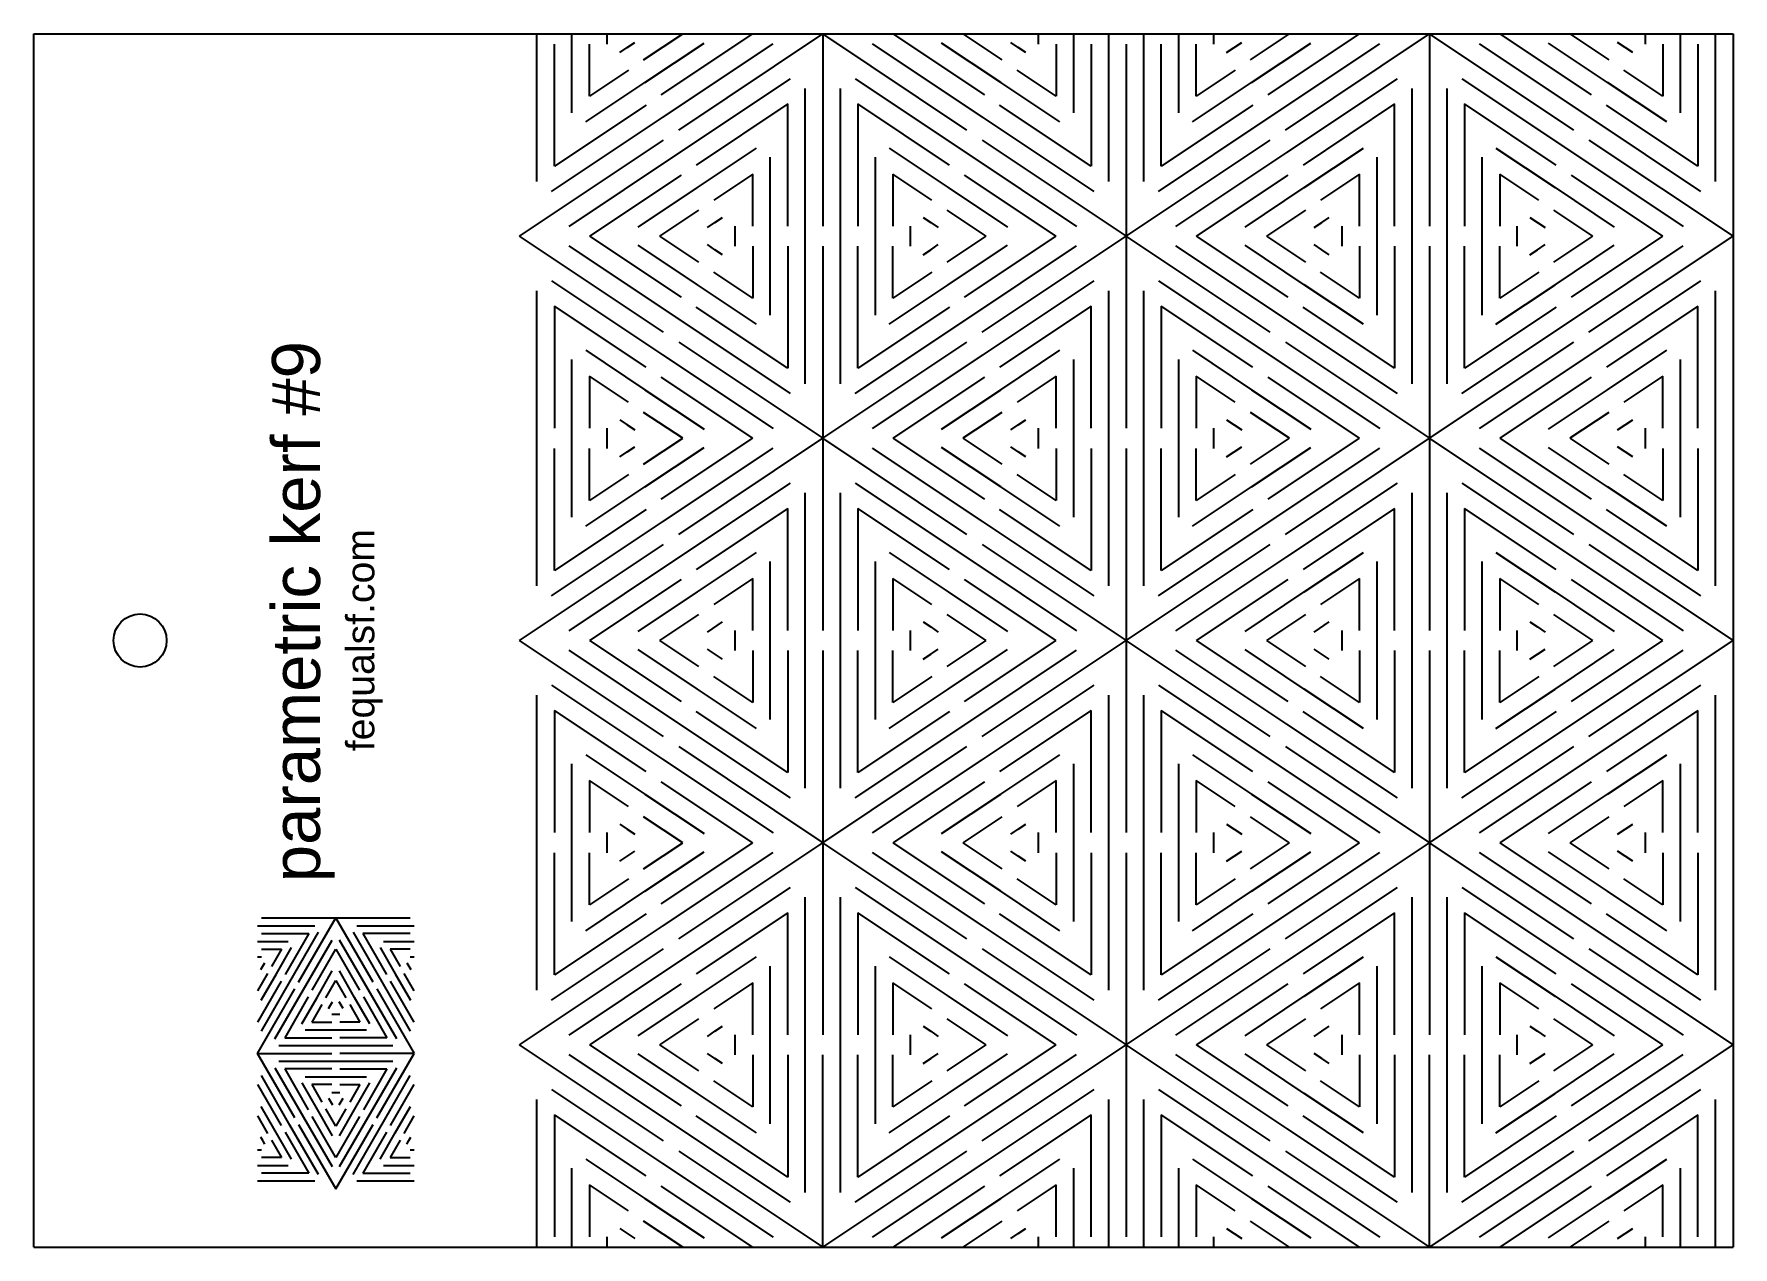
# Model space of a CAD drawing. Header units: millimetres. Extents: x 1 to 583, y -486 to -2.
# Drawn here: x 525.5 to 583.3, y -90.9 to -49.6 of the extents above; entities that cross this region are included whole.
import ezdxf

# ---------------------------------------------------------------- set-up
doc = ezdxf.new("R2010")
doc.units = ezdxf.units.MM
doc.header["$MEASUREMENT"] = 0
doc.layers.add('DEFAULT', color=7, linetype='Continuous')

msp = doc.modelspace()

# ---------------------------------------------------------------- linework, layer by layer
at = {"layer": 'DEFAULT'}
for p, q in [((525.497, -49.616), (583.342, -49.616)), ((562.683, -49.96), (562.683, -63.044)), ((552.354, -56.846), (552.354, -69.93)), ((573.012, -56.846), (573.012, -69.93)), ((562.683, -63.733), (562.683, -76.816)), ((548.422, -69.985), (548.938, -69.641)), ((569.08, -69.985), (569.597, -69.641)), ((552.354, -70.619), (552.354, -83.703)), ((573.012, -70.619), (573.012, -83.703)), ((545.44, -77.794), (545.956, -77.45)), ((562.683, -77.505), (562.683, -90.589)), ((533.243, -79.722), (538.305, -79.722)), ((535.641, -83.004), (535.907, -83.004)), ((534.735, -83.537), (536.813, -83.537)), ((533.829, -84.07), (537.719, -84.07)), ((533.829, -84.603), (537.719, -84.603)), ((534.735, -85.135), (536.813, -85.135)), ((535.641, -85.668), (535.907, -85.668)), ((545.44, -90.3), (545.956, -90.644)), ((525.497, -90.933), (583.342, -90.933))]:
    msp.add_line(p, q, dxfattribs=at)
for points in [[(525.497, -90.933), (525.497, -49.616)], [(542.621, -54.643), (542.621, -49.616)], [(543.813, -52.301), (543.813, -49.616)], [(545.006, -49.96), (545.006, -49.616)], [(546.254, -50.501), (547.583, -49.616)], [(546.851, -51.694), (549.968, -49.616)], [(547.447, -52.887), (552.354, -49.616)], [(552.354, -49.616), (552.354, -56.158)], [(557.26, -52.887), (552.354, -49.616)], [(554.739, -49.616), (557.857, -51.694)], [(557.125, -49.616), (558.453, -50.501)], [(559.701, -49.96), (559.701, -49.616)], [(560.894, -52.301), (560.894, -49.616)], [(562.087, -54.643), (562.087, -49.616)], [(563.279, -54.643), (563.279, -49.616)], [(564.472, -52.301), (564.472, -49.616)], [(565.665, -49.96), (565.665, -49.616)], [(566.913, -50.501), (568.242, -49.616)], [(567.51, -51.694), (570.627, -49.616)], [(568.106, -52.887), (573.012, -49.616)], [(573.012, -49.616), (573.012, -56.158)], [(577.919, -52.887), (573.012, -49.616)], [(575.398, -49.616), (578.515, -51.694)], [(577.783, -49.616), (579.112, -50.501)], [(580.36, -49.96), (580.36, -49.616)], [(581.553, -52.301), (581.553, -49.616)], [(582.746, -54.643), (582.746, -49.616)], [(583.342, -49.616), (583.342, -90.933)], [(543.217, -54.117), (543.217, -49.96)], [(544.41, -51.731), (544.41, -49.96)], [(545.44, -50.249), (545.698, -50.077)], [(545.698, -50.077), (545.956, -49.905)], [(546.294, -51.27), (548.309, -49.927)], [(546.891, -52.463), (550.661, -49.949)], [(557.816, -52.463), (554.046, -49.949)], [(558.413, -51.27), (556.399, -49.927)], [(559.009, -50.077), (558.751, -49.905)], [(559.268, -50.249), (559.009, -50.077)], [(560.298, -49.96), (560.298, -51.731)], [(561.49, -49.96), (561.49, -54.117)], [(563.876, -54.117), (563.876, -49.96)], [(565.069, -51.731), (565.069, -49.96)], [(566.099, -50.249), (566.357, -50.077)], [(566.357, -50.077), (566.615, -49.905)], [(566.953, -51.27), (568.967, -49.927)], [(567.549, -52.463), (571.32, -49.949)], [(578.475, -52.463), (574.705, -49.949)], [(579.072, -51.27), (577.058, -49.927)], [(579.668, -50.077), (579.41, -49.905)], [(579.926, -50.249), (579.668, -50.077)], [(580.956, -49.96), (580.956, -51.731)], [(582.149, -49.96), (582.149, -54.117)], [(545.738, -50.846), (544.41, -51.731)], [(560.298, -51.731), (558.969, -50.846)], [(566.397, -50.846), (565.069, -51.731)], [(580.956, -51.731), (579.628, -50.846)], [(544.28, -52.613), (546.294, -51.27)], [(547.487, -53.655), (551.257, -51.142)], [(551.757, -61.529), (551.757, -51.475)], [(552.95, -61.529), (552.95, -51.475)], [(553.45, -51.142), (557.22, -53.655)], [(560.427, -52.613), (558.413, -51.27)], [(564.939, -52.613), (566.953, -51.27)], [(568.146, -53.655), (571.916, -51.142)], [(572.416, -61.529), (572.416, -51.475)], [(573.609, -61.529), (573.609, -51.475)], [(574.109, -51.142), (577.879, -53.655)], [(581.086, -52.613), (579.072, -51.27)], [(546.334, -52.038), (543.217, -54.117)], [(551.161, -52.001), (548.044, -54.079)], [(551.161, -56.158), (551.161, -52.001)], [(553.546, -52.001), (553.546, -56.158)], [(556.664, -54.079), (553.546, -52.001)], [(561.49, -54.117), (558.373, -52.038)], [(566.993, -52.038), (563.876, -54.117)], [(571.82, -52.001), (568.702, -54.079)], [(571.82, -56.158), (571.82, -52.001)], [(574.205, -52.001), (574.205, -56.158)], [(577.323, -54.079), (574.205, -52.001)], [(582.149, -54.117), (579.032, -52.038)], [(543.12, -54.976), (546.891, -52.463)], [(561.587, -54.976), (557.816, -52.463)], [(563.779, -54.976), (567.549, -52.463)], [(582.246, -54.976), (578.475, -52.463)], [(542.024, -56.502), (546.931, -53.231)], [(543.717, -56.169), (547.487, -53.655)], [(548.084, -54.848), (550.098, -53.505)], [(554.61, -53.505), (556.624, -54.848)], [(557.22, -53.655), (560.99, -56.169)], [(557.777, -53.231), (562.683, -56.502)], [(562.683, -56.502), (567.589, -53.231)], [(564.376, -56.169), (568.146, -53.655)], [(568.742, -54.848), (570.757, -53.505)], [(575.268, -53.505), (577.283, -54.848)], [(577.879, -53.655), (581.649, -56.169)], [(578.435, -53.231), (583.342, -56.502)], [(550.564, -59.188), (550.564, -53.816)], [(554.143, -59.188), (554.143, -53.816)], [(571.223, -59.188), (571.223, -53.816)], [(574.802, -59.188), (574.802, -53.816)], [(547.527, -54.424), (544.41, -56.502)], [(546.069, -56.191), (548.084, -54.848)], [(549.968, -54.387), (548.64, -55.272)], [(549.968, -56.158), (549.968, -54.387)], [(554.739, -54.387), (554.739, -56.158)], [(556.067, -55.272), (554.739, -54.387)], [(556.624, -54.848), (558.638, -56.191)], [(560.298, -56.502), (557.18, -54.424)], [(568.186, -54.424), (565.069, -56.502)], [(566.728, -56.191), (568.742, -54.848)], [(570.627, -54.387), (569.299, -55.272)], [(570.627, -56.158), (570.627, -54.387)], [(575.398, -54.387), (575.398, -56.158)], [(576.726, -55.272), (575.398, -54.387)], [(577.283, -54.848), (579.297, -56.191)], [(580.956, -56.502), (577.839, -54.424)], [(548.123, -55.616), (546.795, -56.502)], [(548.422, -56.213), (548.68, -56.041)], [(548.68, -56.041), (548.938, -55.869)], [(555.769, -55.869), (556.027, -56.041)], [(556.027, -56.041), (556.286, -56.213)], [(557.912, -56.502), (556.584, -55.616)], [(568.782, -55.616), (567.454, -56.502)], [(569.08, -56.213), (569.339, -56.041)], [(569.339, -56.041), (569.597, -55.869)], [(576.428, -55.869), (576.686, -56.041)], [(576.686, -56.041), (576.945, -56.213)], [(578.571, -56.502), (577.243, -55.616)], [(546.931, -59.773), (542.024, -56.502)], [(544.41, -56.502), (547.527, -58.58)], [(546.795, -56.502), (548.123, -57.387)], [(549.372, -56.846), (549.372, -56.158)], [(555.335, -56.846), (555.335, -56.158)], [(556.584, -57.387), (557.912, -56.502)], [(557.18, -58.58), (560.298, -56.502)], [(557.777, -59.773), (562.683, -56.502)], [(567.589, -59.773), (562.683, -56.502)], [(565.069, -56.502), (568.186, -58.58)], [(567.454, -56.502), (568.782, -57.387)], [(570.031, -56.846), (570.031, -56.158)], [(575.994, -56.846), (575.994, -56.158)], [(577.243, -57.387), (578.571, -56.502)], [(577.839, -58.58), (580.956, -56.502)], [(578.435, -59.773), (583.342, -56.502)], [(551.257, -61.862), (543.717, -56.835)], [(548.084, -58.156), (546.069, -56.813)], [(548.68, -56.963), (548.422, -56.791)], [(548.938, -57.135), (548.68, -56.963)], [(549.968, -56.846), (549.968, -58.617)], [(551.161, -56.846), (551.161, -61.003)], [(553.546, -61.003), (553.546, -56.846)], [(554.739, -58.617), (554.739, -56.846)], [(555.769, -57.135), (556.027, -56.963)], [(556.027, -56.963), (556.286, -56.791)], [(556.624, -58.156), (558.638, -56.813)], [(557.22, -59.349), (560.99, -56.835)], [(571.916, -61.862), (564.376, -56.835)], [(568.742, -58.156), (566.728, -56.813)], [(569.339, -56.963), (569.08, -56.791)], [(569.597, -57.135), (569.339, -56.963)], [(570.627, -56.846), (570.627, -58.617)], [(571.82, -56.846), (571.82, -61.003)], [(574.205, -61.003), (574.205, -56.846)], [(575.398, -58.617), (575.398, -56.846)], [(576.428, -57.135), (576.686, -56.963)], [(576.686, -56.963), (576.945, -56.791)], [(577.283, -58.156), (579.297, -56.813)], [(577.879, -59.349), (581.649, -56.835)], [(549.968, -58.617), (548.64, -57.732)], [(556.067, -57.732), (554.739, -58.617)], [(570.627, -58.617), (569.299, -57.732)], [(576.726, -57.732), (575.398, -58.617)], [(542.621, -68.415), (542.621, -58.361)], [(543.12, -58.028), (546.891, -60.541)], [(550.098, -59.499), (548.084, -58.156)], [(554.61, -59.499), (556.624, -58.156)], [(557.816, -60.541), (561.587, -58.028)], [(562.087, -68.415), (562.087, -58.361)], [(563.279, -68.415), (563.279, -58.361)], [(563.779, -58.028), (567.549, -60.541)], [(570.757, -59.499), (568.742, -58.156)], [(575.268, -59.499), (577.283, -58.156)], [(578.475, -60.541), (582.246, -58.028)], [(582.746, -68.415), (582.746, -58.361)], [(543.217, -58.887), (543.217, -63.044)], [(546.334, -60.966), (543.217, -58.887)], [(551.161, -61.003), (548.044, -58.924)], [(556.664, -58.924), (553.546, -61.003)], [(561.49, -58.887), (558.373, -60.966)], [(561.49, -63.044), (561.49, -58.887)], [(563.876, -58.887), (563.876, -63.044)], [(566.993, -60.966), (563.876, -58.887)], [(571.82, -61.003), (568.702, -58.924)], [(577.323, -58.924), (574.205, -61.003)], [(582.149, -58.887), (579.032, -60.966)], [(582.149, -63.044), (582.149, -58.887)], [(553.45, -61.862), (557.22, -59.349)], [(574.109, -61.862), (577.879, -59.349)], [(547.447, -60.117), (552.354, -63.388)], [(552.354, -63.388), (557.26, -60.117)], [(568.106, -60.117), (573.012, -63.388)], [(573.012, -63.388), (577.919, -60.117)], [(543.813, -66.074), (543.813, -60.703)], [(544.28, -60.391), (546.294, -61.734)], [(546.891, -60.541), (550.661, -63.055)], [(554.046, -63.055), (557.816, -60.541)], [(558.413, -61.734), (560.427, -60.391)], [(560.894, -66.074), (560.894, -60.703)], [(564.472, -66.074), (564.472, -60.703)], [(564.939, -60.391), (566.953, -61.734)], [(567.549, -60.541), (571.32, -63.055)], [(574.705, -63.055), (578.475, -60.541)], [(579.072, -61.734), (581.086, -60.391)], [(581.553, -66.074), (581.553, -60.703)], [(544.41, -61.273), (544.41, -63.044)], [(545.738, -62.159), (544.41, -61.273)], [(549.968, -63.388), (546.851, -61.31)], [(557.857, -61.31), (554.739, -63.388)], [(560.298, -61.273), (558.969, -62.159)], [(560.298, -63.044), (560.298, -61.273)], [(565.069, -61.273), (565.069, -63.044)], [(566.397, -62.159), (565.069, -61.273)], [(570.627, -63.388), (567.51, -61.31)], [(578.515, -61.31), (575.398, -63.388)], [(580.956, -61.273), (579.628, -62.159)], [(580.956, -63.044), (580.956, -61.273)], [(546.294, -61.734), (548.309, -63.077)], [(556.399, -63.077), (558.413, -61.734)], [(566.953, -61.734), (568.967, -63.077)], [(577.058, -63.077), (579.072, -61.734)], [(545.006, -63.733), (545.006, -63.044)], [(545.44, -62.755), (545.698, -62.927)], [(545.698, -62.927), (545.956, -63.099)], [(547.583, -63.388), (546.254, -62.503)], [(558.453, -62.503), (557.125, -63.388)], [(558.751, -63.099), (559.009, -62.927)], [(559.009, -62.927), (559.268, -62.755)], [(559.701, -63.733), (559.701, -63.044)], [(565.665, -63.733), (565.665, -63.044)], [(566.099, -62.755), (566.357, -62.927)], [(566.357, -62.927), (566.615, -63.099)], [(568.242, -63.388), (566.913, -62.503)], [(579.112, -62.503), (577.783, -63.388)], [(579.41, -63.099), (579.668, -62.927)], [(579.668, -62.927), (579.926, -62.755)], [(580.36, -63.733), (580.36, -63.044)], [(546.254, -64.274), (547.583, -63.388)], [(546.851, -65.466), (549.968, -63.388)], [(547.447, -66.659), (552.354, -63.388)], [(557.26, -66.659), (552.354, -63.388)], [(554.739, -63.388), (557.857, -65.466)], [(557.125, -63.388), (558.453, -64.274)], [(566.913, -64.274), (568.242, -63.388)], [(567.51, -65.466), (570.627, -63.388)], [(568.106, -66.659), (573.012, -63.388)], [(577.919, -66.659), (573.012, -63.388)], [(575.398, -63.388), (578.515, -65.466)], [(577.783, -63.388), (579.112, -64.274)], [(543.217, -67.889), (543.217, -63.733)], [(544.41, -65.504), (544.41, -63.733)], [(545.44, -64.022), (545.698, -63.85)], [(545.698, -63.85), (545.956, -63.677)], [(546.294, -65.042), (548.309, -63.699)], [(546.891, -66.235), (550.661, -63.722)], [(557.816, -66.235), (554.046, -63.722)], [(558.413, -65.042), (556.399, -63.699)], [(559.009, -63.85), (558.751, -63.677)], [(559.268, -64.022), (559.009, -63.85)], [(560.298, -63.733), (560.298, -65.504)], [(561.49, -63.733), (561.49, -67.889)], [(563.876, -67.889), (563.876, -63.733)], [(565.069, -65.504), (565.069, -63.733)], [(566.099, -64.022), (566.357, -63.85)], [(566.357, -63.85), (566.615, -63.677)], [(566.953, -65.042), (568.967, -63.699)], [(567.549, -66.235), (571.32, -63.722)], [(578.475, -66.235), (574.705, -63.722)], [(579.072, -65.042), (577.058, -63.699)], [(579.668, -63.85), (579.41, -63.677)], [(579.926, -64.022), (579.668, -63.85)], [(580.956, -63.733), (580.956, -65.504)], [(582.149, -63.733), (582.149, -67.889)], [(545.738, -64.618), (544.41, -65.504)], [(560.298, -65.504), (558.969, -64.618)], [(566.397, -64.618), (565.069, -65.504)], [(580.956, -65.504), (579.628, -64.618)], [(544.28, -66.385), (546.294, -65.042)], [(547.487, -67.428), (551.257, -64.914)], [(551.757, -75.301), (551.757, -65.248)], [(552.95, -75.301), (552.95, -65.248)], [(553.45, -64.914), (557.22, -67.428)], [(560.427, -66.385), (558.413, -65.042)], [(564.939, -66.385), (566.953, -65.042)], [(568.146, -67.428), (571.916, -64.914)], [(572.416, -75.301), (572.416, -65.248)], [(573.609, -75.301), (573.609, -65.248)], [(574.109, -64.914), (577.879, -67.428)], [(581.086, -66.385), (579.072, -65.042)], [(546.334, -65.811), (543.217, -67.889)], [(551.161, -65.774), (548.044, -67.852)], [(551.161, -69.93), (551.161, -65.774)], [(553.546, -65.774), (553.546, -69.93)], [(556.664, -67.852), (553.546, -65.774)], [(561.49, -67.889), (558.373, -65.811)], [(566.993, -65.811), (563.876, -67.889)], [(571.82, -65.774), (568.702, -67.852)], [(571.82, -69.93), (571.82, -65.774)], [(574.205, -65.774), (574.205, -69.93)], [(577.323, -67.852), (574.205, -65.774)], [(582.149, -67.889), (579.032, -65.811)], [(543.12, -68.749), (546.891, -66.235)], [(561.587, -68.749), (557.816, -66.235)], [(563.779, -68.749), (567.549, -66.235)], [(582.246, -68.749), (578.475, -66.235)], [(542.024, -70.275), (546.931, -67.004)], [(557.777, -67.004), (562.683, -70.275)], [(562.683, -70.275), (567.589, -67.004)], [(578.435, -67.004), (583.342, -70.275)], [(543.717, -69.941), (547.487, -67.428)], [(548.084, -68.621), (550.098, -67.278)], [(550.564, -72.96), (550.564, -67.589)], [(554.143, -72.96), (554.143, -67.589)], [(554.61, -67.278), (556.624, -68.621)], [(557.22, -67.428), (560.99, -69.941)], [(564.376, -69.941), (568.146, -67.428)], [(568.742, -68.621), (570.757, -67.278)], [(571.223, -72.96), (571.223, -67.589)], [(574.802, -72.96), (574.802, -67.589)], [(575.268, -67.278), (577.283, -68.621)], [(577.879, -67.428), (581.649, -69.941)], [(547.527, -68.196), (544.41, -70.275)], [(549.968, -68.159), (548.64, -69.045)], [(549.968, -69.93), (549.968, -68.159)], [(554.739, -68.159), (554.739, -69.93)], [(556.067, -69.045), (554.739, -68.159)], [(560.298, -70.275), (557.18, -68.196)], [(568.186, -68.196), (565.069, -70.275)], [(570.627, -68.159), (569.299, -69.045)], [(570.627, -69.93), (570.627, -68.159)], [(575.398, -68.159), (575.398, -69.93)], [(576.726, -69.045), (575.398, -68.159)], [(580.956, -70.275), (577.839, -68.196)], [(546.069, -69.963), (548.084, -68.621)], [(556.624, -68.621), (558.638, -69.963)], [(566.728, -69.963), (568.742, -68.621)], [(577.283, -68.621), (579.297, -69.963)], [(548.123, -69.389), (546.795, -70.275)], [(557.912, -70.275), (556.584, -69.389)], [(568.782, -69.389), (567.454, -70.275)], [(578.571, -70.275), (577.243, -69.389)], [(549.372, -70.619), (549.372, -69.93)], [(555.335, -70.619), (555.335, -69.93)], [(555.769, -69.641), (556.027, -69.813)], [(556.027, -69.813), (556.286, -69.985)], [(570.031, -70.619), (570.031, -69.93)], [(575.994, -70.619), (575.994, -69.93)], [(576.428, -69.641), (576.686, -69.813)], [(576.686, -69.813), (576.945, -69.985)], [(546.931, -73.546), (542.024, -70.275)], [(544.41, -70.275), (547.527, -72.353)], [(546.795, -70.275), (548.123, -71.16)], [(548.938, -70.908), (548.422, -70.564)], [(556.027, -70.736), (556.286, -70.564)], [(556.584, -71.16), (557.912, -70.275)], [(557.18, -72.353), (560.298, -70.275)], [(557.777, -73.546), (562.683, -70.275)], [(567.589, -73.546), (562.683, -70.275)], [(565.069, -70.275), (568.186, -72.353)], [(567.454, -70.275), (568.782, -71.16)], [(569.597, -70.908), (569.08, -70.564)], [(576.686, -70.736), (576.945, -70.564)], [(577.243, -71.16), (578.571, -70.275)], [(577.839, -72.353), (580.956, -70.275)], [(578.435, -73.546), (583.342, -70.275)], [(547.487, -73.121), (543.717, -70.608)], [(548.084, -71.929), (546.069, -70.586)], [(549.968, -70.619), (549.968, -72.39)], [(551.161, -70.619), (551.161, -74.775)], [(553.546, -74.775), (553.546, -70.619)], [(554.739, -72.39), (554.739, -70.619)], [(555.769, -70.908), (556.027, -70.736)], [(556.624, -71.929), (558.638, -70.586)], [(557.22, -73.121), (560.99, -70.608)], [(568.146, -73.121), (564.376, -70.608)], [(568.742, -71.929), (566.728, -70.586)], [(570.627, -70.619), (570.627, -72.39)], [(571.82, -70.619), (571.82, -74.775)], [(574.205, -74.775), (574.205, -70.619)], [(575.398, -72.39), (575.398, -70.619)], [(576.428, -70.908), (576.686, -70.736)], [(577.283, -71.929), (579.297, -70.586)], [(577.879, -73.121), (581.649, -70.608)], [(549.968, -72.39), (548.64, -71.504)], [(556.067, -71.504), (554.739, -72.39)], [(570.627, -72.39), (569.299, -71.504)], [(576.726, -71.504), (575.398, -72.39)], [(542.621, -82.188), (542.621, -72.134)], [(543.12, -71.8), (546.891, -74.314)], [(550.098, -73.271), (548.084, -71.929)], [(554.61, -73.271), (556.624, -71.929)], [(557.816, -74.314), (561.587, -71.8)], [(562.087, -82.188), (562.087, -72.134)], [(563.279, -82.188), (563.279, -72.134)], [(563.779, -71.8), (567.549, -74.314)], [(570.757, -73.271), (568.742, -71.929)], [(575.268, -73.271), (577.283, -71.929)], [(578.475, -74.314), (582.246, -71.8)], [(582.746, -82.188), (582.746, -72.134)], [(543.217, -72.66), (543.217, -76.816)], [(546.334, -74.738), (543.217, -72.66)], [(551.161, -74.775), (548.044, -72.697)], [(556.664, -72.697), (553.546, -74.775)], [(561.49, -72.66), (558.373, -74.738)], [(561.49, -76.816), (561.49, -72.66)], [(563.876, -72.66), (563.876, -76.816)], [(566.993, -74.738), (563.876, -72.66)], [(571.82, -74.775), (568.702, -72.697)], [(577.323, -72.697), (574.205, -74.775)], [(582.149, -72.66), (579.032, -74.738)], [(582.149, -76.816), (582.149, -72.66)], [(551.257, -75.635), (547.487, -73.121)], [(553.45, -75.635), (557.22, -73.121)], [(571.916, -75.635), (568.146, -73.121)], [(574.109, -75.635), (577.879, -73.121)], [(547.447, -73.89), (552.354, -77.161)], [(552.354, -77.161), (557.26, -73.89)], [(568.106, -73.89), (573.012, -77.161)], [(573.012, -77.161), (577.919, -73.89)], [(543.813, -79.847), (543.813, -74.475)], [(544.28, -74.164), (546.294, -75.507)], [(546.891, -74.314), (550.661, -76.828)], [(554.046, -76.828), (557.816, -74.314)], [(558.413, -75.507), (560.427, -74.164)], [(560.894, -79.847), (560.894, -74.475)], [(564.472, -79.847), (564.472, -74.475)], [(564.939, -74.164), (566.953, -75.507)], [(567.549, -74.314), (571.32, -76.828)], [(574.705, -76.828), (578.475, -74.314)], [(579.072, -75.507), (581.086, -74.164)], [(581.553, -79.847), (581.553, -74.475)], [(544.41, -75.046), (544.41, -76.816)], [(545.738, -75.931), (544.41, -75.046)], [(549.968, -77.161), (546.851, -75.083)], [(557.857, -75.083), (554.739, -77.161)], [(560.298, -75.046), (558.969, -75.931)], [(560.298, -76.816), (560.298, -75.046)], [(565.069, -75.046), (565.069, -76.816)], [(566.397, -75.931), (565.069, -75.046)], [(570.627, -77.161), (567.51, -75.083)], [(578.515, -75.083), (575.398, -77.161)], [(580.956, -75.046), (579.628, -75.931)], [(580.956, -76.816), (580.956, -75.046)], [(546.294, -75.507), (548.309, -76.85)], [(556.399, -76.85), (558.413, -75.507)], [(566.953, -75.507), (568.967, -76.85)], [(577.058, -76.85), (579.072, -75.507)], [(547.583, -77.161), (546.254, -76.275)], [(558.453, -76.275), (557.125, -77.161)], [(568.242, -77.161), (566.913, -76.275)], [(579.112, -76.275), (577.783, -77.161)], [(545.006, -77.505), (545.006, -76.816)], [(545.44, -76.527), (545.698, -76.7)], [(545.698, -76.7), (545.956, -76.872)], [(558.751, -76.872), (559.009, -76.7)], [(559.009, -76.7), (559.268, -76.527)], [(559.701, -77.505), (559.701, -76.816)], [(565.665, -77.505), (565.665, -76.816)], [(566.099, -76.527), (566.357, -76.7)], [(566.357, -76.7), (566.615, -76.872)], [(579.41, -76.872), (579.668, -76.7)], [(579.668, -76.7), (579.926, -76.527)], [(580.36, -77.505), (580.36, -76.816)], [(543.217, -81.662), (543.217, -77.505)], [(544.41, -79.276), (544.41, -77.505)], [(546.254, -78.046), (547.583, -77.161)], [(546.294, -78.815), (548.309, -77.472)], [(546.851, -79.239), (549.968, -77.161)], [(546.891, -80.008), (550.661, -77.494)], [(547.447, -80.432), (552.354, -77.161)], [(557.26, -80.432), (552.354, -77.161)], [(557.816, -80.008), (554.046, -77.494)], [(554.739, -77.161), (557.857, -79.239)], [(558.413, -78.815), (556.399, -77.472)], [(557.125, -77.161), (558.453, -78.046)], [(559.009, -77.622), (558.751, -77.45)], [(560.298, -77.505), (560.298, -79.276)], [(561.49, -77.505), (561.49, -81.662)], [(563.876, -81.662), (563.876, -77.505)], [(565.069, -79.276), (565.069, -77.505)], [(566.357, -77.622), (566.615, -77.45)], [(566.913, -78.046), (568.242, -77.161)], [(566.953, -78.815), (568.967, -77.472)], [(567.51, -79.239), (570.627, -77.161)], [(567.549, -80.008), (571.32, -77.494)], [(568.106, -80.432), (573.012, -77.161)], [(577.919, -80.432), (573.012, -77.161)], [(578.475, -80.008), (574.705, -77.494)], [(575.398, -77.161), (578.515, -79.239)], [(579.072, -78.815), (577.058, -77.472)], [(577.783, -77.161), (579.112, -78.046)], [(579.668, -77.622), (579.41, -77.45)], [(580.956, -77.505), (580.956, -79.276)], [(582.149, -77.505), (582.149, -81.662)], [(559.268, -77.794), (559.009, -77.622)], [(566.099, -77.794), (566.357, -77.622)], [(579.926, -77.794), (579.668, -77.622)], [(545.738, -78.391), (544.41, -79.276)], [(560.298, -79.276), (558.969, -78.391)], [(566.397, -78.391), (565.069, -79.276)], [(580.956, -79.276), (579.628, -78.391)], [(544.28, -80.158), (546.294, -78.815)], [(547.487, -81.2), (551.257, -78.687)], [(551.757, -89.074), (551.757, -79.02)], [(552.95, -89.074), (552.95, -79.02)], [(553.45, -78.687), (557.22, -81.2)], [(560.427, -80.158), (558.413, -78.815)], [(564.939, -80.158), (566.953, -78.815)], [(568.146, -81.2), (571.916, -78.687)], [(572.416, -89.074), (572.416, -79.02)], [(573.609, -89.074), (573.609, -79.02)], [(574.109, -78.687), (577.879, -81.2)], [(581.086, -80.158), (579.072, -78.815)], [(534.508, -81.914), (535.774, -79.722)], [(537.04, -81.914), (535.774, -79.722)], [(546.334, -79.583), (543.217, -81.662)], [(551.161, -79.546), (548.044, -81.625)], [(551.161, -83.703), (551.161, -79.546)], [(553.546, -79.546), (553.546, -83.703)], [(556.664, -81.625), (553.546, -79.546)], [(561.49, -81.662), (558.373, -79.583)], [(566.993, -79.583), (563.876, -81.662)], [(571.82, -79.546), (568.702, -81.625)], [(571.82, -83.703), (571.82, -79.546)], [(574.205, -79.546), (574.205, -83.703)], [(577.323, -81.625), (574.205, -79.546)], [(582.149, -81.662), (579.032, -79.583)], [(533.11, -79.988), (535.055, -79.988)], [(533.243, -80.254), (534.851, -80.254)], [(534.851, -80.254), (534.047, -81.647)], [(534.211, -81.896), (535.184, -80.211)], [(536.364, -80.211), (537.337, -81.896)], [(536.493, -79.988), (538.438, -79.988)], [(538.305, -80.254), (536.697, -80.254)], [(536.697, -80.254), (537.501, -81.647)], [(543.12, -82.521), (546.891, -80.008)], [(561.587, -82.521), (557.816, -80.008)], [(563.779, -82.521), (567.549, -80.008)], [(582.246, -82.521), (578.475, -80.008)], [(533.11, -80.521), (534.149, -80.521)], [(533.243, -80.787), (533.928, -80.787)], [(533.928, -80.787), (533.585, -81.381)], [(533.75, -81.629), (534.269, -80.729)], [(534.673, -82.162), (535.645, -80.478)], [(534.97, -82.18), (535.774, -80.787)], [(535.774, -80.787), (536.578, -82.18)], [(536.875, -82.162), (535.903, -80.478)], [(537.279, -80.729), (537.798, -81.629)], [(537.399, -80.521), (538.438, -80.521)], [(538.305, -80.787), (537.62, -80.787)], [(537.62, -80.787), (537.962, -81.381)], [(542.024, -84.047), (546.931, -80.776)], [(557.777, -80.776), (562.683, -84.047)], [(562.683, -84.047), (567.589, -80.776)], [(578.435, -80.776), (583.342, -84.047)], [(533.11, -81.054), (533.243, -81.054)], [(533.222, -81.478), (533.288, -81.363)], [(533.288, -81.363), (533.355, -81.248)], [(535.134, -82.429), (535.654, -81.529)], [(536.414, -82.429), (535.894, -81.529)], [(538.193, -81.248), (538.26, -81.363)], [(538.26, -81.363), (538.326, -81.478)], [(538.305, -81.054), (538.438, -81.054)], [(543.717, -83.714), (547.487, -81.2)], [(548.084, -82.393), (550.098, -81.05)], [(550.564, -86.733), (550.564, -81.362)], [(554.143, -86.733), (554.143, -81.362)], [(554.61, -81.05), (556.624, -82.393)], [(557.22, -81.2), (560.99, -83.714)], [(564.376, -83.714), (568.146, -81.2)], [(568.742, -82.393), (570.757, -81.05)], [(571.223, -86.733), (571.223, -81.362)], [(574.802, -86.733), (574.802, -81.362)], [(575.268, -81.05), (577.283, -82.393)], [(577.879, -81.2), (581.649, -83.714)], [(533.452, -81.612), (533.11, -82.205)], [(533.914, -81.878), (533.11, -83.271)], [(533.23, -82.529), (533.75, -81.629)], [(533.239, -83.58), (534.211, -81.896)], [(535.431, -82.446), (535.774, -81.853)], [(535.774, -81.853), (536.117, -82.446)], [(537.337, -81.896), (538.309, -83.58)], [(538.438, -83.271), (537.634, -81.878)], [(537.798, -81.629), (538.318, -82.529)], [(538.438, -82.205), (538.096, -81.612)], [(547.527, -81.969), (544.41, -84.047)], [(549.968, -81.932), (548.64, -82.817)], [(549.968, -83.703), (549.968, -81.932)], [(554.739, -81.932), (554.739, -83.703)], [(556.067, -82.817), (554.739, -81.932)], [(560.298, -84.047), (557.18, -81.969)], [(568.186, -81.969), (565.069, -84.047)], [(570.627, -81.932), (569.299, -82.817)], [(570.627, -83.703), (570.627, -81.932)], [(575.398, -81.932), (575.398, -83.703)], [(576.726, -82.817), (575.398, -81.932)], [(580.956, -84.047), (577.839, -81.969)], [(533.11, -84.336), (534.375, -82.144)], [(533.7, -83.846), (534.673, -82.162)], [(534.837, -82.411), (534.033, -83.803)], [(534.614, -83.328), (535.134, -82.429)], [(535.298, -82.677), (534.956, -83.271)], [(535.529, -82.81), (535.596, -82.695)], [(535.596, -82.695), (535.662, -82.58)], [(535.953, -82.695), (535.886, -82.58)], [(536.019, -82.81), (535.953, -82.695)], [(536.25, -82.677), (536.592, -83.271)], [(536.933, -83.328), (536.414, -82.429)], [(536.711, -82.411), (537.515, -83.803)], [(537.848, -83.846), (536.875, -82.162)], [(537.173, -82.144), (538.438, -84.336)], [(546.069, -83.736), (548.084, -82.393)], [(556.624, -82.393), (558.638, -83.736)], [(566.728, -83.736), (568.742, -82.393)], [(577.283, -82.393), (579.297, -83.736)], [(534.956, -83.271), (535.641, -83.271)], [(536.592, -83.271), (535.907, -83.271)], [(548.123, -83.162), (546.795, -84.047)], [(557.912, -84.047), (556.584, -83.162)], [(568.782, -83.162), (567.454, -84.047)], [(578.571, -84.047), (577.243, -83.162)], [(534.033, -83.803), (535.641, -83.803)], [(537.515, -83.803), (535.907, -83.803)], [(548.422, -83.758), (548.68, -83.586)], [(548.68, -83.586), (548.938, -83.414)], [(549.372, -84.391), (549.372, -83.703)], [(555.335, -84.391), (555.335, -83.703)], [(555.769, -83.414), (556.027, -83.586)], [(556.027, -83.586), (556.286, -83.758)], [(569.08, -83.758), (569.339, -83.586)], [(569.339, -83.586), (569.597, -83.414)], [(570.031, -84.391), (570.031, -83.703)], [(575.994, -84.391), (575.994, -83.703)], [(576.428, -83.414), (576.686, -83.586)], [(576.686, -83.586), (576.945, -83.758)], [(534.375, -86.528), (533.11, -84.336)], [(533.11, -84.336), (535.641, -84.336)], [(538.438, -84.336), (535.907, -84.336)], [(537.173, -86.528), (538.438, -84.336)], [(546.931, -87.318), (542.024, -84.047)], [(547.487, -86.894), (543.717, -84.38)], [(544.41, -84.047), (547.527, -86.125)], [(548.084, -85.701), (546.069, -84.358)], [(546.795, -84.047), (548.123, -84.933)], [(548.68, -84.508), (548.422, -84.336)], [(549.968, -84.391), (549.968, -86.162)], [(551.161, -84.391), (551.161, -88.548)], [(552.354, -90.933), (552.354, -84.391)], [(553.546, -88.548), (553.546, -84.391)], [(554.739, -86.162), (554.739, -84.391)], [(556.027, -84.508), (556.286, -84.336)], [(556.584, -84.933), (557.912, -84.047)], [(556.624, -85.701), (558.638, -84.358)], [(557.18, -86.125), (560.298, -84.047)], [(557.22, -86.894), (560.99, -84.38)], [(557.777, -87.318), (562.683, -84.047)], [(567.589, -87.318), (562.683, -84.047)], [(568.146, -86.894), (564.376, -84.38)], [(565.069, -84.047), (568.186, -86.125)], [(568.742, -85.701), (566.728, -84.358)], [(567.454, -84.047), (568.782, -84.933)], [(569.339, -84.508), (569.08, -84.336)], [(570.627, -84.391), (570.627, -86.162)], [(571.82, -84.391), (571.82, -88.548)], [(573.012, -90.933), (573.012, -84.391)], [(574.205, -88.548), (574.205, -84.391)], [(575.398, -86.162), (575.398, -84.391)], [(576.686, -84.508), (576.945, -84.336)], [(577.243, -84.933), (578.571, -84.047)], [(577.283, -85.701), (579.297, -84.358)], [(577.839, -86.125), (580.956, -84.047)], [(577.879, -86.894), (581.649, -84.38)], [(578.435, -87.318), (583.342, -84.047)], [(533.7, -84.826), (534.673, -86.51)], [(535.641, -84.869), (534.033, -84.869)], [(534.033, -84.869), (534.837, -86.262)], [(535.907, -84.869), (537.515, -84.869)], [(537.515, -84.869), (536.711, -86.262)], [(536.875, -86.51), (537.848, -84.826)], [(548.938, -84.681), (548.68, -84.508)], [(555.769, -84.681), (556.027, -84.508)], [(569.597, -84.681), (569.339, -84.508)], [(576.428, -84.681), (576.686, -84.508)], [(533.11, -85.402), (533.914, -86.794)], [(534.211, -86.777), (533.239, -85.092)], [(534.614, -85.344), (535.134, -86.244)], [(535.641, -85.402), (534.956, -85.402)], [(534.956, -85.402), (535.298, -85.995)], [(535.907, -85.402), (536.592, -85.402)], [(536.592, -85.402), (536.25, -85.995)], [(536.364, -88.461), (538.309, -85.092)], [(536.414, -86.244), (536.933, -85.344)], [(537.634, -86.794), (538.438, -85.402)], [(543.12, -85.573), (546.891, -88.087)], [(549.968, -86.162), (548.64, -85.277)], [(556.067, -85.277), (554.739, -86.162)], [(557.816, -88.087), (561.587, -85.573)], [(563.779, -85.573), (567.549, -88.087)], [(570.627, -86.162), (569.299, -85.277)], [(576.726, -85.277), (575.398, -86.162)], [(578.475, -88.087), (582.246, -85.573)], [(534.269, -87.943), (533.23, -86.143)], [(535.529, -85.862), (535.596, -85.977)], [(535.596, -85.977), (535.662, -86.093)], [(535.886, -86.093), (535.953, -85.977)], [(535.953, -85.977), (536.019, -85.862)], [(537.798, -87.043), (538.318, -86.143)], [(542.621, -90.933), (542.621, -85.906)], [(550.098, -87.044), (548.084, -85.701)], [(554.61, -87.044), (556.624, -85.701)], [(562.087, -90.933), (562.087, -85.906)], [(563.279, -90.933), (563.279, -85.906)], [(570.757, -87.044), (568.742, -85.701)], [(575.268, -87.044), (577.283, -85.701)], [(582.746, -90.933), (582.746, -85.906)], [(533.11, -86.468), (533.452, -87.061)], [(534.508, -86.759), (535.774, -88.951)], [(534.673, -86.51), (535.645, -88.195)], [(535.774, -87.885), (534.97, -86.492)], [(535.134, -86.244), (535.654, -87.144)], [(535.774, -86.819), (535.431, -86.226)], [(536.117, -86.226), (535.774, -86.819)], [(536.578, -86.492), (535.774, -87.885)], [(535.774, -88.951), (537.04, -86.759)], [(535.894, -87.144), (536.414, -86.244)], [(535.903, -88.195), (536.875, -86.51)], [(538.096, -87.061), (538.438, -86.468)], [(543.217, -86.433), (543.217, -90.589)], [(546.334, -88.511), (543.217, -86.433)], [(551.161, -88.548), (548.044, -86.47)], [(556.664, -86.47), (553.546, -88.548)], [(561.49, -86.433), (558.373, -88.511)], [(561.49, -90.589), (561.49, -86.433)], [(563.876, -86.433), (563.876, -90.589)], [(566.993, -88.511), (563.876, -86.433)], [(571.82, -88.548), (568.702, -86.47)], [(577.323, -86.47), (574.205, -88.548)], [(582.149, -86.433), (579.032, -88.511)], [(582.149, -90.589), (582.149, -86.433)], [(533.288, -87.31), (533.222, -87.194)], [(533.355, -87.425), (533.288, -87.31)], [(533.585, -87.292), (533.928, -87.885)], [(534.047, -87.025), (534.851, -88.418)], [(535.184, -88.461), (534.211, -86.777)], [(537.501, -87.025), (536.697, -88.418)], [(537.279, -87.943), (537.798, -87.043)], [(537.962, -87.292), (537.62, -87.885)], [(538.193, -87.425), (538.26, -87.31)], [(538.26, -87.31), (538.326, -87.194)], [(551.257, -89.407), (547.487, -86.894)], [(553.45, -89.407), (557.22, -86.894)], [(571.916, -89.407), (568.146, -86.894)], [(574.109, -89.407), (577.879, -86.894)], [(533.11, -87.619), (533.243, -87.619)], [(533.928, -87.885), (533.243, -87.885)], [(537.62, -87.885), (538.305, -87.885)], [(538.305, -87.619), (538.438, -87.619)], [(547.447, -87.663), (552.354, -90.933)], [(552.354, -90.933), (557.26, -87.663)], [(568.106, -87.663), (573.012, -90.933)], [(573.012, -90.933), (577.919, -87.663)], [(533.11, -88.151), (534.149, -88.151)], [(534.851, -88.418), (533.243, -88.418)], [(536.697, -88.418), (538.305, -88.418)], [(537.399, -88.151), (538.438, -88.151)], [(543.813, -90.933), (543.813, -88.248)], [(544.28, -87.937), (546.294, -89.279)], [(546.891, -88.087), (550.661, -90.6)], [(554.046, -90.6), (557.816, -88.087)], [(558.413, -89.279), (560.427, -87.937)], [(560.894, -90.933), (560.894, -88.248)], [(564.472, -90.933), (564.472, -88.248)], [(564.939, -87.937), (566.953, -89.279)], [(567.549, -88.087), (571.32, -90.6)], [(574.705, -90.6), (578.475, -88.087)], [(579.072, -89.279), (581.086, -87.937)], [(581.553, -90.933), (581.553, -88.248)], [(533.11, -88.684), (535.055, -88.684)], [(536.493, -88.684), (538.438, -88.684)], [(544.41, -88.818), (544.41, -90.589)], [(545.738, -89.704), (544.41, -88.818)], [(549.968, -90.933), (546.851, -88.855)], [(557.857, -88.855), (554.739, -90.933)], [(560.298, -88.818), (558.969, -89.704)], [(560.298, -90.589), (560.298, -88.818)], [(565.069, -88.818), (565.069, -90.589)], [(566.397, -89.704), (565.069, -88.818)], [(570.627, -90.933), (567.51, -88.855)], [(578.515, -88.855), (575.398, -90.933)], [(580.956, -88.818), (579.628, -89.704)], [(580.956, -90.589), (580.956, -88.818)], [(546.294, -89.279), (548.309, -90.622)], [(556.399, -90.622), (558.413, -89.279)], [(566.953, -89.279), (568.967, -90.622)], [(577.058, -90.622), (579.072, -89.279)], [(547.583, -90.933), (546.254, -90.048)], [(558.453, -90.048), (557.125, -90.933)], [(568.242, -90.933), (566.913, -90.048)], [(579.112, -90.048), (577.783, -90.933)], [(545.006, -90.933), (545.006, -90.589)], [(558.751, -90.644), (559.009, -90.472)], [(559.009, -90.472), (559.268, -90.3)], [(559.701, -90.933), (559.701, -90.589)], [(565.665, -90.933), (565.665, -90.589)], [(566.099, -90.3), (566.357, -90.472)], [(566.357, -90.472), (566.615, -90.644)], [(579.41, -90.644), (579.668, -90.472)], [(579.668, -90.472), (579.926, -90.3)], [(580.36, -90.933), (580.36, -90.589)]]:
    msp.add_lwpolyline(points, dxfattribs=at)
msp.add_open_spline([(529.11, -69.371), (528.611, -69.371), (528.206, -69.776), (528.206, -70.275), (528.206, -70.773), (528.611, -71.178), (529.11, -71.178), (529.609, -71.178), (530.013, -70.773), (530.013, -70.275), (530.013, -69.776), (529.609, -69.371), (529.11, -69.371)], degree=3, knots=[0, 0, 0, 0, 1, 1, 1, 2, 2, 2, 3, 3, 3, 4, 4, 4, 4], dxfattribs=at)

# ---------------------------------------------------------------- texts
at = {"layer": 'DEFAULT', "color": 7, "attachment_point": 7, "rotation": 90}
for s, insert, char_height in [('\\fHelvetica 25 Ultra Light|b0|i0|c0|p34;\\W1;parametric kerf #9', (535.731, -78.509), 1.63767), ('\\fHelvetica 25 Ultra Light|b0|i0|c0|p34;\\W1;fequalsf.com', (537.372, -74.044), 0.95531)]:
    msp.add_mtext(s, dxfattribs=dict(at, insert=insert, char_height=char_height))

doc.saveas('drawing.dxf')
